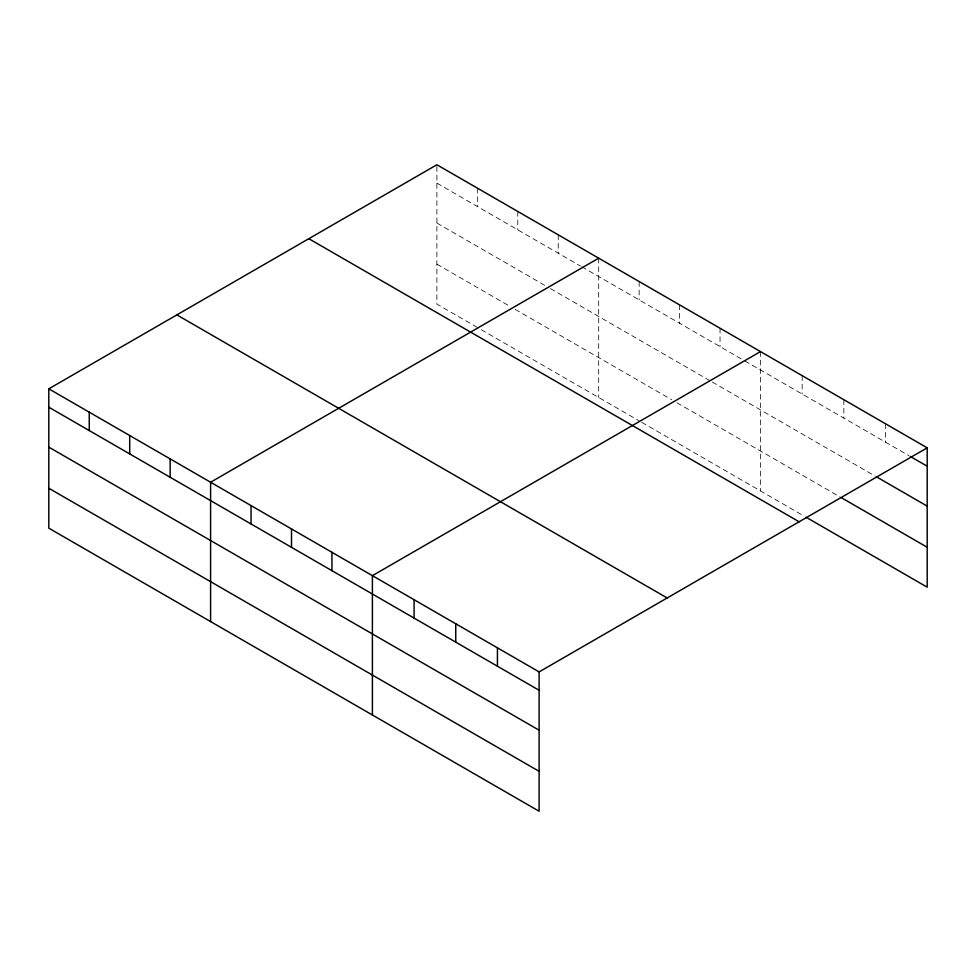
<?xml version="1.0" encoding="UTF-8"?>
<svg xmlns="http://www.w3.org/2000/svg" width="976" height="976" viewBox="0 0 976 976"><rect width="100%" height="100%" fill="white"/><g stroke="black" fill="none" stroke-linecap="round" stroke-linejoin="round"><path stroke-width="0.73" stroke-dasharray="4.88 3.66" d="M477.337 327.448L436.894 304.097L436.894 164.761M436.894 183.134L580.427 266.009M581.733 266.753L743.529 360.168M744.834 360.925L908.961 455.682M436.894 223.053L545.194 285.578M550.415 288.591L710.906 381.262M712.212 382.006L875.106 476.056M436.894 264.179L509.96 306.366M515.182 309.38L671.769 399.782M676.99 402.795L839.946 496.882M481.253 329.705L639.146 420.863M641.757 422.364L802.174 514.986M885.525 423.779L885.525 442.152M843.85 399.721L843.85 418.094M802.174 375.662L802.174 394.023M760.499 351.592L760.499 490.928M720.044 328.241L720.044 346.614M679.589 304.89L679.589 323.263M639.146 281.539L639.146 299.9M598.691 258.176L598.691 397.513M558.248 234.826L558.248 253.199M517.792 211.475L517.792 229.848M477.337 188.124L477.337 206.497"/><path stroke-width="1.46" d="M806.078 517.243L927.2 587.174L927.2 447.838L436.894 164.761L48.8 388.826L48.8 528.162L539.106 811.239L539.106 671.903L48.8 388.826M598.691 258.176L210.596 482.242L210.596 621.578M760.499 351.592L372.405 575.657L372.405 714.993M539.106 671.903L927.2 447.838M910.266 456.439L927.2 466.211M876.411 476.8L927.2 506.129M841.239 497.626L927.2 547.255M308.819 238.705L799.124 521.782M176.876 314.894L667.181 597.971M48.8 407.199L539.106 690.276M48.8 447.118L539.106 730.194M48.8 488.244L539.106 771.321M497.431 647.844L497.431 666.218M455.755 623.786L455.755 642.159M414.08 599.728L414.08 618.089M331.95 552.306L331.95 570.679M291.507 528.955L291.507 547.329M251.052 505.605L251.052 523.966M170.153 458.891L170.153 477.264M129.698 435.54L129.698 453.913M89.255 412.189L89.255 430.55"/></g></svg>
